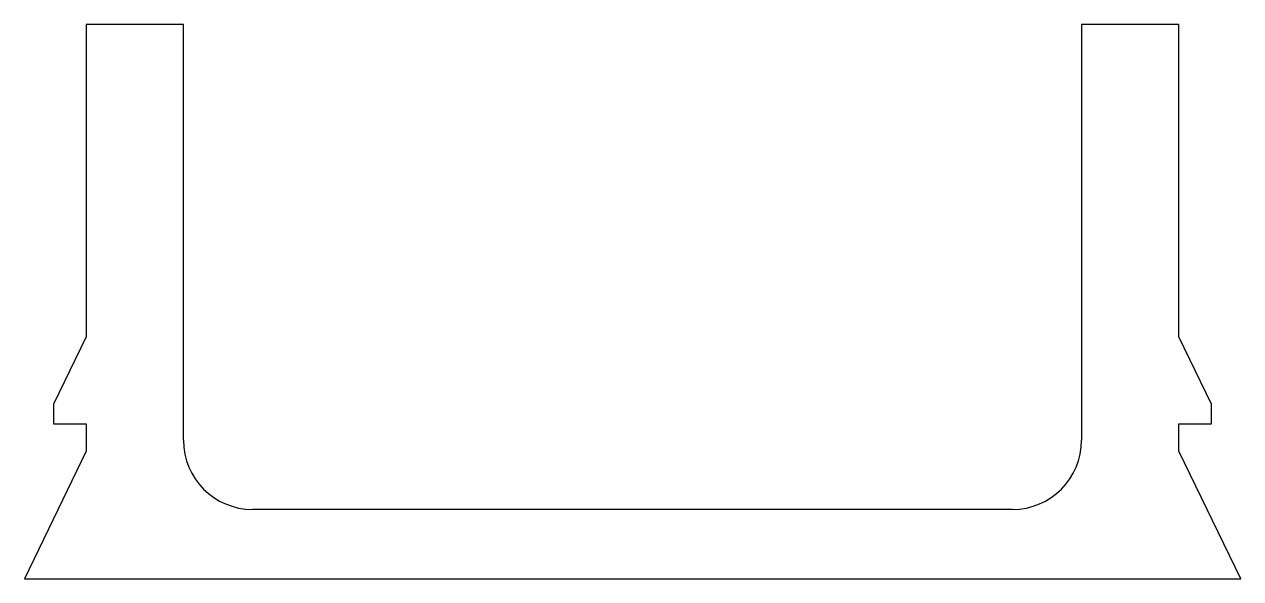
# Model space of a CAD drawing. Extents: x 0.5 to 31.8, y 0.2 to 14.4.
import ezdxf

# ---------------------------------------------------------------- set-up
doc = ezdxf.new("R2010")
doc.units = 0
doc.layers.get('0').update_dxf_attribs({"linetype": 'CONTINUOUS'})

msp = doc.modelspace()

# ---------------------------------------------------------------- linework, layer by layer
for p, q in [((4.567, 14.419), (2.067, 14.419)), ((2.067, 14.419), (2.067, 6.389)), ((4.567, 3.729), (4.567, 14.419)), ((30.167, 14.419), (27.667, 14.419)), ((27.667, 14.419), (27.667, 3.729)), ((30.167, 6.389), (30.167, 14.419)), ((2.067, 6.389), (1.228, 4.659)), ((31.005, 4.659), (30.167, 6.389)), ((1.228, 4.659), (1.228, 4.149)), ((31.005, 4.149), (31.005, 4.659)), ((1.228, 4.149), (2.067, 4.149)), ((2.067, 4.149), (2.067, 3.45)), ((30.167, 3.45), (30.167, 4.149)), ((30.167, 4.149), (31.005, 4.149)), ((2.067, 3.45), (0.477, 0.169)), ((31.757, 0.169), (30.167, 3.45)), ((25.887, 1.949), (6.347, 1.949)), ((0.477, 0.169), (31.757, 0.169))]:
    msp.add_line(p, q)
for centre, start, end in [((6.347, 3.729), 180, 270), ((25.887, 3.729), 270, 0)]:
    msp.add_arc(centre, 1.78, start, end)

doc.saveas('drawing.dxf')
